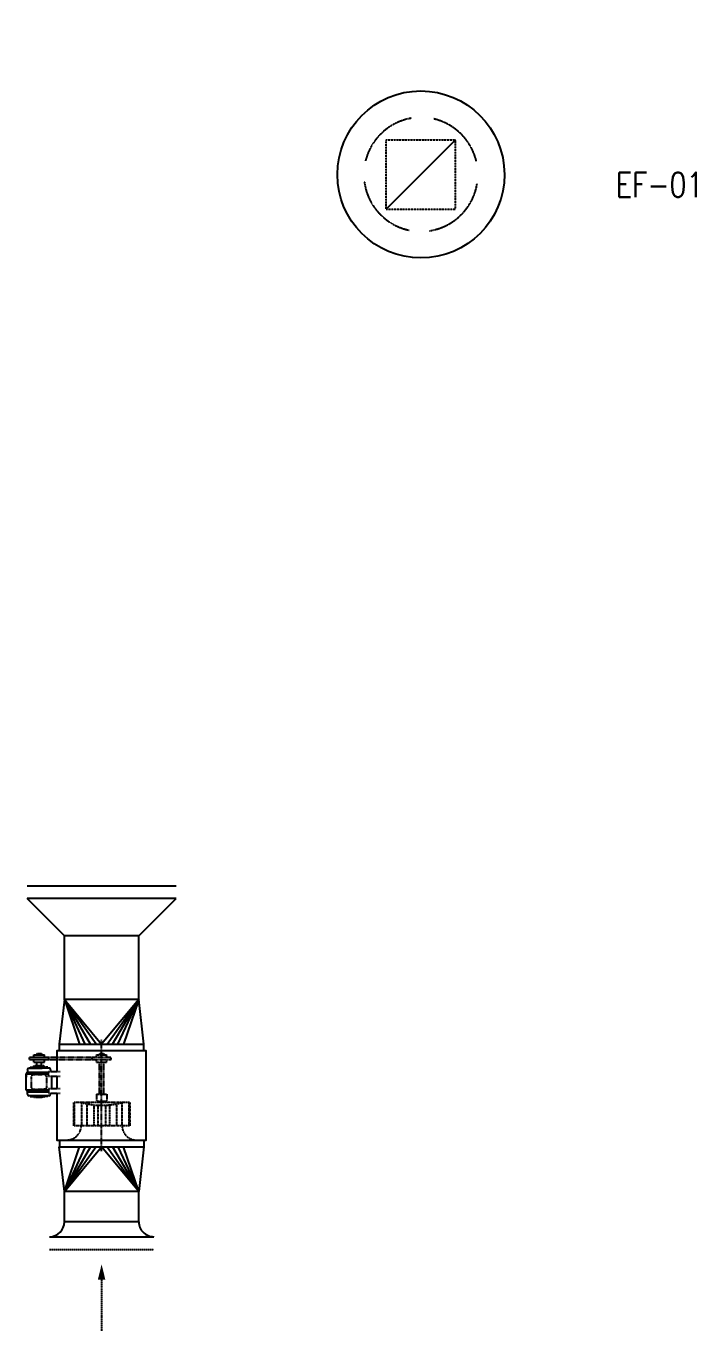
# Model space of a CAD drawing. Header units: millimetres. Extents: x 231894 to 495193, y 184583 to 303652.
# Drawn here: x 428615 to 434015, y 207461 to 217987 of the extents above; entities that cross this region are included whole.
import ezdxf

# ---------------------------------------------------------------- set-up
doc = ezdxf.new("R2010")
doc.units = ezdxf.units.MM
for name, pattern in [('1DOT', [1.25, 0.75, -0.25, 0, -0.25]), ('DSH2', [0.26, 0.13, -0.13]), ('HIDDEN', [0.375, 0.25, -0.125])]:
    doc.linetypes.add(name, pattern=pattern)
for name, color, linetype in [('1', 2, 'Continuous'), ('M-ANNO-TEXS', 2, 'Continuous'), ('M-EF', 2, 'Continuous'), ('M-EXHS-DUCT', 3, 'Continuous'), ('M-HVAC-CDFF', 10, 'Continuous'), ('M-HVAC-SUPP', 4, 'Continuous'), ('M-SYMB-ARRW', 2, 'Continuous'), ('MEQUIP', 2, 'Continuous')]:
    doc.layers.add(name, color=color, linetype=linetype)
doc.styles.add('ROMANS', font='romans', dxfattribs={"width": 0.8})

# ---------------------------------------------------------------- blocks, each defined once
blk = doc.blocks.new('EXH.FAN')
at = {"layer": 'MEQUIP', "color": 3, "linetype": 'HIDDEN'}
for p, q in [((-200.7, 200), (-200.7, -200)), ((199.3, 200), (-200.7, 200)), ((199.3, 200), (199.3, -200)), ((199.3, -200), (-200.7, -200))]:
    blk.add_line(p, q, dxfattribs=at)
at = {"layer": 'MEQUIP', "color": 2}
blk.add_line((-200, -200), (200, 200), dxfattribs=at)
at = {"layer": 'MEQUIP'}
for points in [[(-792.1, 803.7, 0, 100, 0), (-651.7, 661.3, 0, 0, 0), (-546.4, 554.5, 0, 0, 0), (-475.7, 553.9, 0, 0, 0), (-546.9, 483.7, 0, 0, 0), (-476.2, 483.2, 0, 0, 0), (-370.9, 376.4, 0, 0, 0)], [(797.9, 798, 0, 100, 0), (656.5, 656.5, 0, 0, 0), (550.4, 550.5, 0, 0, 0), (479.7, 550.5, 0, 0, 0), (550.4, 479.8, 0, 0, 0), (479.7, 479.8, 0, 0, 0), (373.7, 373.7, 0, 0, 0)], [(-792.1, -803.7, 0, 100, 0), (-651.7, -661.3, 0, 0, 0), (-546.4, -554.5, 0, 0, 0), (-475.7, -553.9, 0, 0, 0), (-546.9, -483.7, 0, 0, 0), (-476.2, -483.2, 0, 0, 0), (-370.9, -376.4, 0, 0, 0)], [(797.9, -798, 0, 100, 0), (656.5, -656.5, 0, 0, 0), (550.4, -550.5, 0, 0, 0), (479.7, -550.5, 0, 0, 0), (550.4, -479.8, 0, 0, 0), (479.7, -479.8, 0, 0, 0), (373.7, -373.7, 0, 0, 0)]]:
    blk.add_lwpolyline(points, format="xyseb", dxfattribs=at)
at = {"layer": 'MEQUIP', "color": 2, "linetype": 'Continuous'}
blk.add_circle((-0.7, 0), 481.1, dxfattribs=at)
at = {"layer": 'MEQUIP', "color": 2, "linetype": 'HIDDEN'}
for start, end in [(98.51166, 170.53078), (7.37118, 78.19077), (193.54388, 256.82976), (279.38241, 346.22584)]:
    blk.add_arc((-0.7, 0), 328.4, start, end, dxfattribs=at)
blk = doc.blocks.new('A$C01794D6D')
at = {"layer": '1', "color": 2, "linetype": 'DSH2'}
for p, q in [((327.1, 488.7), (170.8, 488.7)), ((170.8, 111.3), (170.8, 488.7)), ((326.7, 483.5), (170.8, 483.5)), ((327.1, 111.3), (327.1, 488.7)), ((326.7, 434.8), (170.8, 434.8)), ((318.9, 399.2), (170.8, 399.2)), ((311.9, 353.3), (170.8, 353.3)), ((309.2, 325.2), (170.8, 325.2)), ((309.2, 274.8), (170.8, 274.8)), ((308.8, 280.8), (308.8, 319.2)), ((311.9, 246.7), (170.8, 246.7)), ((318.9, 200.8), (170.8, 200.8)), ((326.7, 165.2), (170.8, 165.2)), ((326.7, 116.5), (170.8, 116.5)), ((327.1, 111.3), (170.8, 111.3))]:
    blk.add_line(p, q, dxfattribs=at)
at = {"layer": '1', "color": 2}
for points in [[(390.8, 600), (75.5, 600), (75.5, 0), (675.5, 0), (675.5, 600), (536.9, 600)], [(505.9, 600), (421.8, 600)]]:
    blk.add_lwpolyline(points, dxfattribs=at)
at = {"layer": '1', "color": 2, "linetype": 'DSH2'}
for centre, radius, start, end in [((172.9, 534.4), 97.4, 182.03, 268.78942), ((956.4, 278.3), 648.9, 166.04917, 176.3925), ((956.4, 321.7), 648.9, 183.6075, 193.95083), ((172.9, 65.6), 97.4, 91.2106, 177.97003)]:
    blk.add_arc(centre, radius, start, end, dxfattribs=at)
at = {"layer": 'M-EF', "color": 2, "linetype": '1DOT'}
for p, q in [((363.1, 758.5), (363.1, 698.3)), ((367.6, 758.5), (363.1, 758.5)), ((367.6, 780.7), (367.6, 698.3)), ((373.4, 780.7), (367.6, 780.7)), ((417, 761.5), (417, 698.3)), ((425.8, 770.3), (501.9, 770.3)), ((515.7, 761.5), (515.7, 698.3)), ((559.2, 780.7), (565.1, 780.7)), ((565.1, 780.7), (565.1, 698.3)), ((569.6, 758.5), (565.1, 763)), ((569.6, 758.5), (569.6, 698.3)), ((569.6, 750.6), (575.5, 750.6)), ((575.5, 750.6), (575.5, 688)), ((657.2, 734.4), (647.4, 734.4)), ((657.2, 704.2), (647.4, 704.2)), ((657.2, 734.4), (657.2, 704.2)), ((363.1, 683), (363.1, 698.3)), ((367.6, 683), (363.1, 683)), ((367.6, 660.8), (367.6, 698.3)), ((373.4, 660.8), (367.6, 660.8)), ((421.8, 657.3), (390.8, 657.3)), ((390.8, 657.3), (390.8, 578.2)), ((417, 680), (417, 698.3)), ((421.8, 657.3), (421.8, 578.2)), ((501.9, 671.2), (425.8, 671.2)), ((505.9, 657.3), (505.9, 578.2)), ((505.9, 657.3), (536.9, 657.3)), ((515.7, 680), (515.7, 698.3)), ((536.9, 657.3), (536.9, 578.2)), ((559.2, 660.8), (565.1, 660.8)), ((565.1, 660.8), (565.1, 698.3)), ((569.6, 683), (565.1, 678.6)), ((569.6, 683), (569.6, 698.3)), ((569.6, 688), (575.5, 688)), ((617.6, 655.1), (617.6, 364.1)), ((629.6, 364.1), (629.6, 655.1)), ((617.6, 364.1), (617.6, 235.9)), ((617.6, 364.1), (629.6, 364.1)), ((629.6, 235.9), (629.6, 364.1)), ((0, 300), (750.5, 300)), ((384.1, 335.1), (336.5, 335.1)), ((336.5, 335.1), (336.5, 264.9)), ((384.1, 264.9), (336.5, 264.9)), ((384.1, 335.1), (384.1, 264.9)), ((384.1, 315.1), (599.8, 315.1)), ((384.1, 284.9), (599.8, 284.9)), ((599.8, 335.1), (599.8, 264.9)), ((599.8, 335.1), (616.4, 335.1)), ((599.8, 264.9), (616.4, 264.9)), ((630.8, 335.1), (647.4, 335.1)), ((630.8, 264.9), (647.4, 264.9)), ((647.4, 335.1), (647.4, 264.9)), ((657.2, 315.1), (647.4, 315.1)), ((657.2, 284.9), (647.4, 284.9)), ((657.2, 315.1), (657.2, 284.9)), ((617.6, 235.9), (629.6, 235.9))]:
    blk.add_line(p, q, dxfattribs=at)
at = {"layer": 'M-EF', "color": 2}
for p, q in [((599.8, 754.4), (599.8, 684.2)), ((599.8, 754.4), (616.4, 754.4)), ((630.8, 754.4), (647.4, 754.4)), ((647.4, 754.4), (647.4, 684.2)), ((599.8, 684.2), (616.4, 684.2)), ((630.8, 684.2), (647.4, 684.2))]:
    blk.add_line(p, q, dxfattribs=at)
at = {"layer": 'M-EF', "color": 2, "linetype": '1DOT'}
for centre, radius, start, end in [((425.8, 761.5), 8.84, 90, 180), ((502.5, 756), 14.3, 22.47534, 92.43764), ((425.8, 680), 8.84, 180, 270), ((502.5, 685.5), 14.3, 267.56236, 337.52466)]:
    blk.add_arc(centre, radius, start, end, dxfattribs=at)
at = {"layer": 'MEQUIP', "color": 2}
for p, q in [((385.2, 798.9), (397, 798.9)), ((397, 798.9), (400, 798.9)), ((400, 798.9), (412.6, 806.6)), ((400, 798.9), (400, 657.3)), ((412.6, 806.6), (412.6, 657.3)), ((412.6, 806.6), (520.1, 806.6)), ((520.1, 806.6), (498.2, 806.6)), ((520.1, 806.6), (520.1, 657.3)), ((532.7, 798.9), (520.1, 806.6)), ((532.7, 798.9), (532.7, 657.3)), ((535.7, 798.9), (532.7, 798.9)), ((547.5, 798.9), (535.7, 798.9)), ((373.4, 654.4), (373.4, 787.2)), ((559.2, 787.2), (559.2, 698.3)), ((575.5, 734.4), (599.8, 734.4)), ((575.5, 704.2), (599.8, 704.2)), ((617.6, 783.4), (617.6, 655.1)), ((617.6, 783.4), (629.6, 783.4)), ((629.6, 655.1), (629.6, 783.4)), ((385.2, 642.6), (390.8, 642.6)), ((421.8, 634.9), (498.2, 634.9)), ((505.9, 634.9), (498.2, 634.9)), ((547.5, 642.6), (536.9, 642.6)), ((559.2, 654.4), (559.2, 698.3)), ((617.6, 655.1), (629.6, 655.1)), ((75.5, 583.5), (29.8, 583.5)), ((675.5, 583.5), (721.3, 583.5)), ((75.5, 16.5), (29.8, 16.5)), ((675.5, 16.5), (721.3, 16.5))]:
    blk.add_line(p, q, dxfattribs=at)
for centre, start, end in [((385.2, 787.2), 90, 180), ((547.5, 787.2), 360, 90), ((385.2, 654.4), 180, 270), ((547.5, 654.4), 270, 0)]:
    blk.add_arc(centre, 11.8, start, end, dxfattribs=at)
blk = doc.blocks.new('MAKE-UP')
at = {"layer": 'M-ANNO-TEXS'}
blk.add_line((350251, 392237), (350251, 391037), dxfattribs=at)
at = {"layer": 'M-EXHS-DUCT', "color": 1, "linetype": 'HIDDEN'}
for p, q in [((353186, 392057), (353186, 391217)), ((353425, 391637), (353839, 391637))]:
    blk.add_line(p, q, dxfattribs=at)
at = {"layer": 'M-EXHS-DUCT', "color": 2}
for p, q in [((351165, 391937), (351525, 391637)), ((351165, 391937), (351525, 391813)), ((352714, 391937), (352354, 391637)), ((352714, 391937), (352354, 391813)), ((351165, 391337), (351525, 391637)), ((352714, 391337), (352354, 391637)), ((351165, 391337), (351525, 391460)), ((352714, 391337), (352354, 391460))]:
    blk.add_line(p, q, dxfattribs=at)
at = {"layer": 'M-HVAC-CDFF'}
blk.add_lwpolyline([(353302, 391637, 0, 60, 0), (353425, 391637, 0, 0, 0)], format="xyseb", dxfattribs=at)
at = {"layer": 'M-HVAC-SUPP'}
for p, q in [((350351, 392237), (350351, 391037)), ((350651, 391937), (350351, 392237)), ((353079, 391217), (353079, 392057)), ((351165, 391937), (350651, 391937)), ((350651, 391937), (350651, 391337)), ((351525, 391977), (351165, 391937)), ((351165, 391937), (351165, 391337)), ((351525, 391296), (351525, 391977)), ((352354, 391296), (352354, 391977)), ((352354, 391977), (352714, 391937)), ((352714, 391937), (352714, 391337)), ((352959, 391937), (352714, 391937)), ((352959, 391937), (352959, 391337)), ((350651, 391337), (350351, 391037)), ((351165, 391337), (350651, 391337)), ((351165, 391337), (351525, 391296)), ((352714, 391337), (352354, 391296)), ((352959, 391337), (352714, 391337))]:
    blk.add_line(p, q, dxfattribs=at)
for centre, start, end in [((352959, 392057), 270, 360), ((352959, 391217), 0, 90)]:
    blk.add_arc(centre, 120, start, end, dxfattribs=at)
at = {"layer": 'M-SYMB-ARRW'}
blk.add_lwpolyline([(349601, 391637, 0, 100, 0), (349801, 391637, 0, 0, 0), (350201, 391637, 0, 0, 0)], format="xyseb", dxfattribs=at)
at = {"layer": 'MEQUIP'}
for p, q in [((351525, 391725), (351165, 391937)), ((351525, 391769), (351165, 391937)), ((351525, 391681), (351165, 391937)), ((352354, 391725), (352714, 391937)), ((352354, 391769), (352714, 391937)), ((352354, 391681), (352714, 391937)), ((351525, 391592), (351165, 391337)), ((352354, 391592), (352714, 391337)), ((351525, 391548), (351165, 391337)), ((351525, 391504), (351165, 391337)), ((352354, 391548), (352714, 391337)), ((352354, 391504), (352714, 391337))]:
    blk.add_line(p, q, dxfattribs=at)
at = {"layer": 'M-EXHS-DUCT', "xscale": 1.200000000069849, "yscale": 1.200000000069849, "zscale": 1.200000000069849, "rotation": 180}
blk.add_blockref('A$C01794D6D', (352390, 391997), dxfattribs=at)

msp = doc.modelspace()

# ---------------------------------------------------------------- block references
at = {"layer": 'MEQUIP', "xscale": 1.399999988167136, "yscale": 1.39999993145193, "zscale": 1.399999999999864, "rotation": 180.063042063747}
msp.add_blockref('EXH.FAN', (431797, 216790), dxfattribs=at)
at = {"layer": 'MEQUIP', "rotation": 270}
msp.add_blockref('MAKE-UP', (37587, 561300), dxfattribs=at)

# ---------------------------------------------------------------- texts
at = {"layer": 'M-ANNO-TEXS', "style": 'ROMANS', "width": 0.8}
msp.add_text('EF-01', height=200, dxfattribs=at).set_placement((433370, 216607))

doc.saveas('drawing.dxf')
